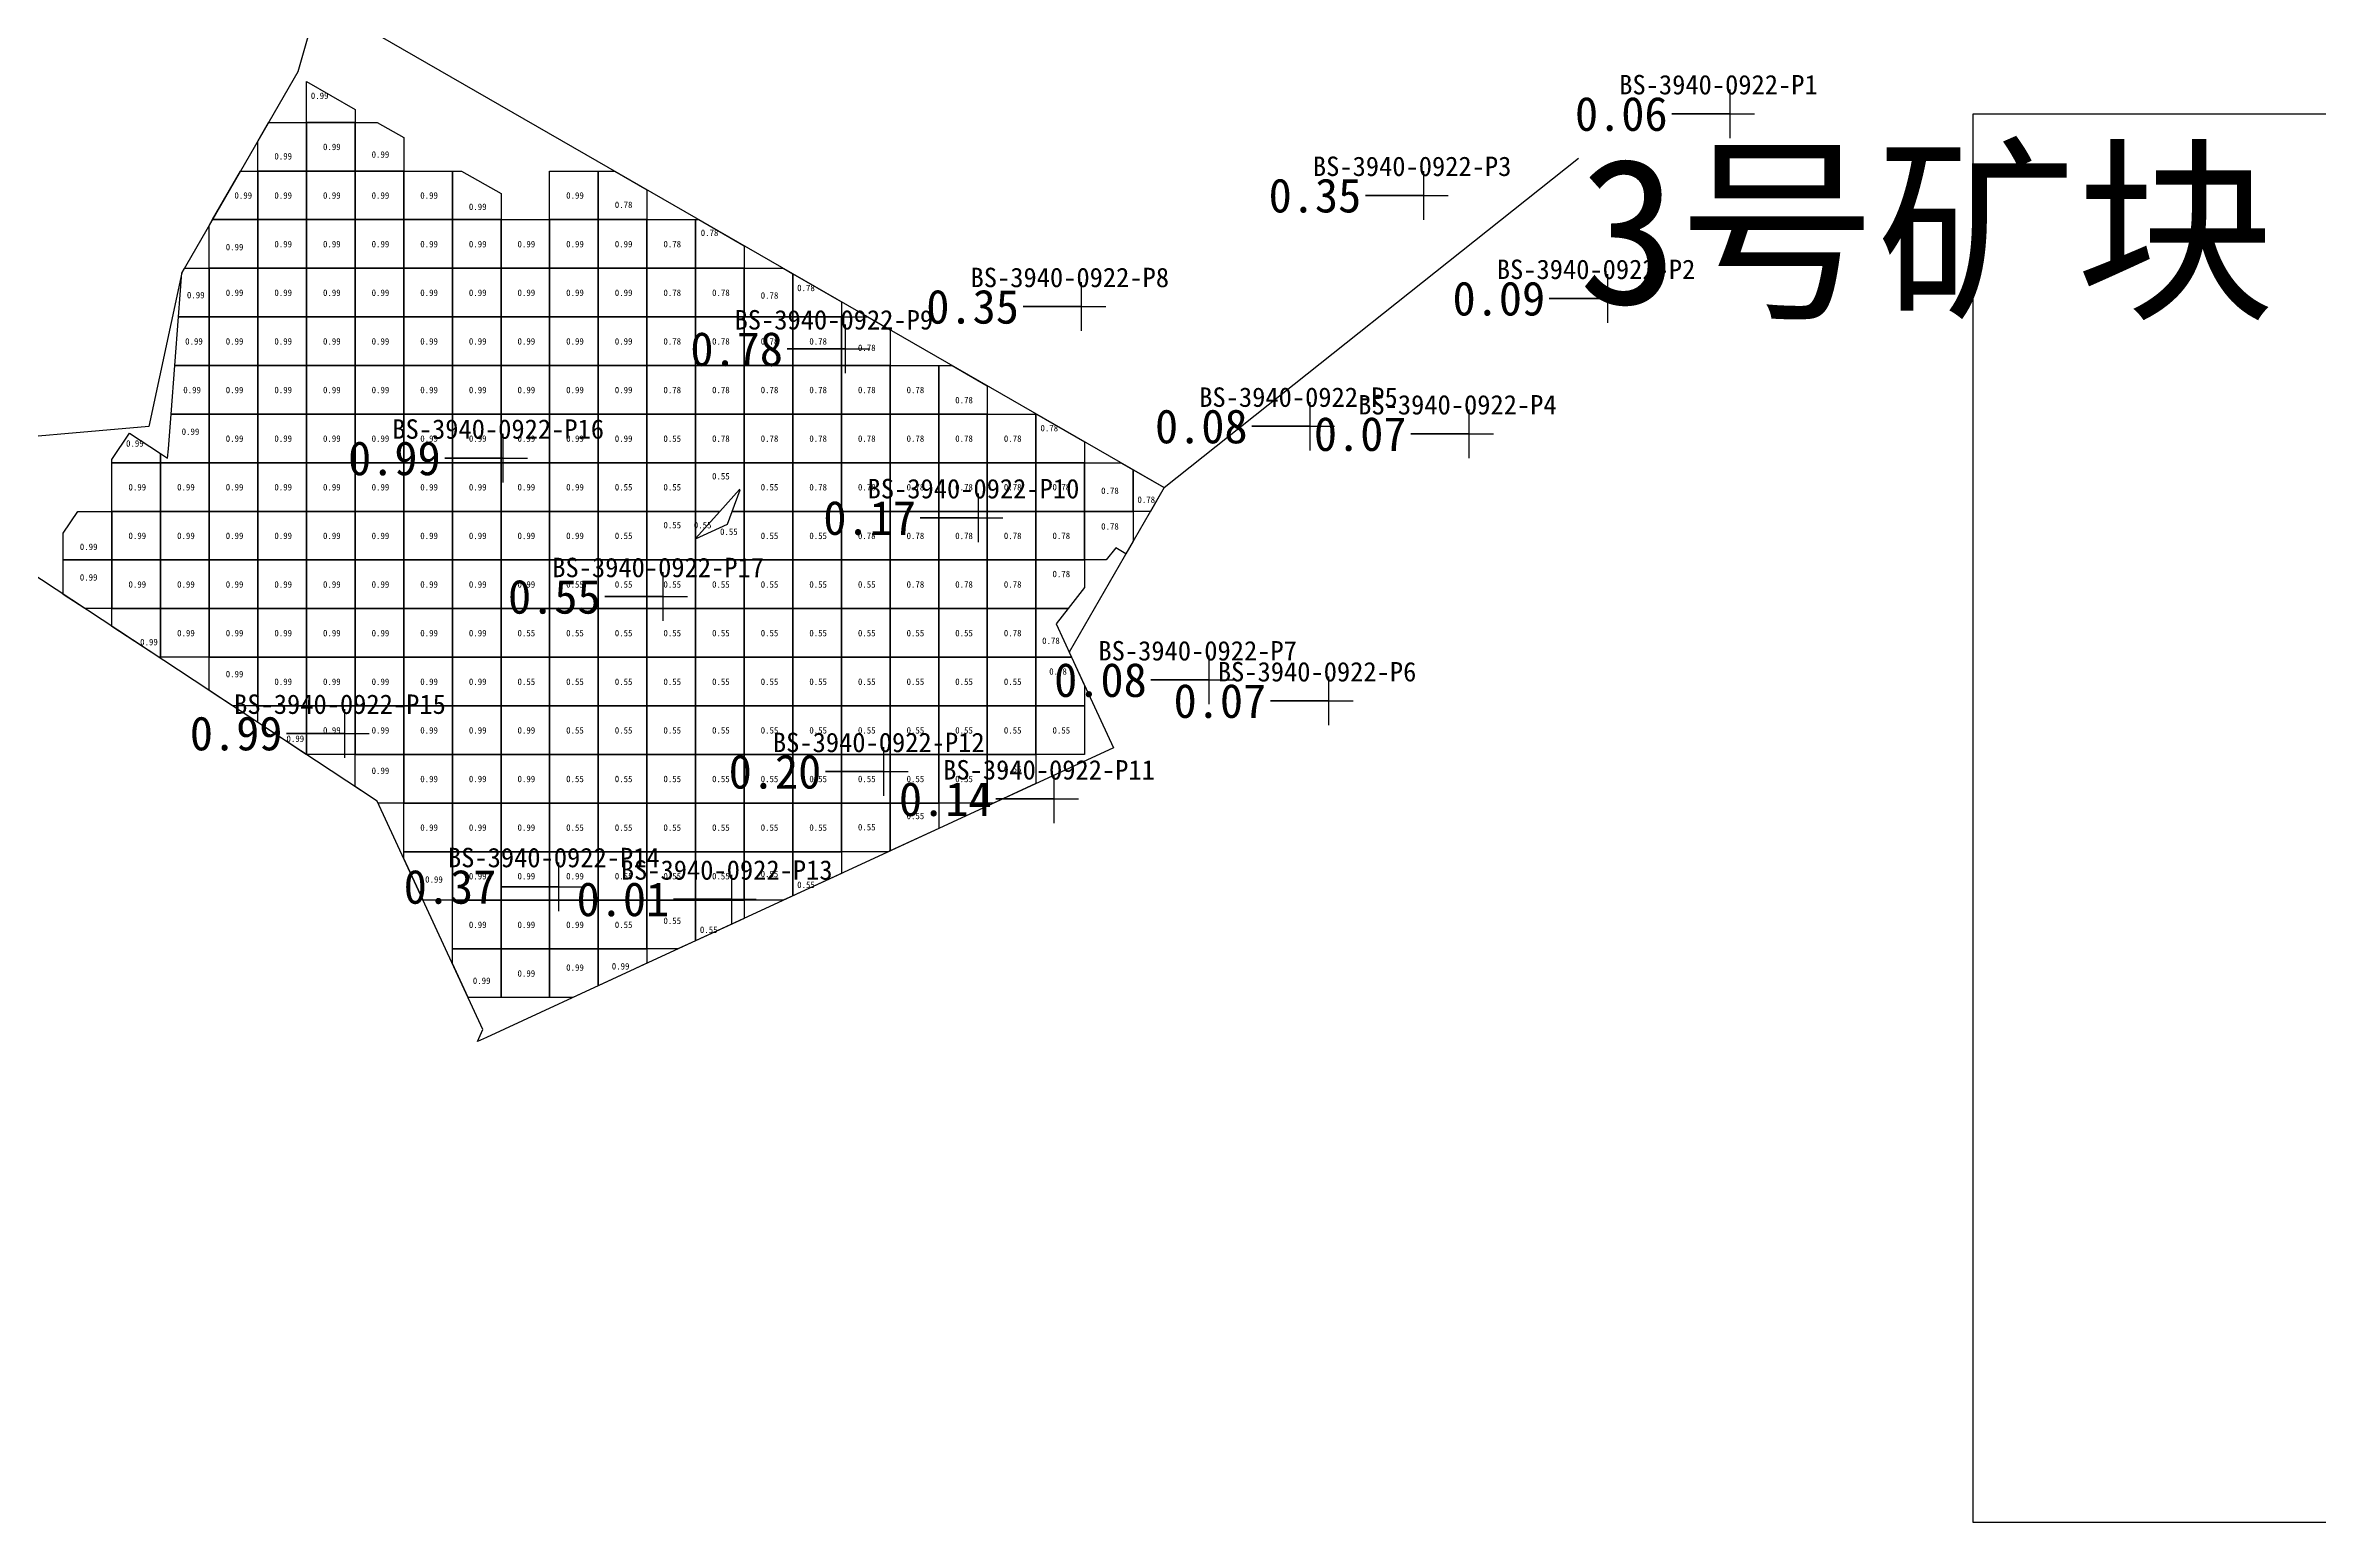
# Model space of a CAD drawing. Header units: metres. Extents: x 470001 to 470150, y 4349600 to 4349734.
# Drawn here: x 470070.74 to 470117.48, y 4349617.79 to 4349648.17 of the extents above; entities that cross this region are included whole.
import ezdxf

# ---------------------------------------------------------------- set-up
doc = ezdxf.new("R2010")
doc.units = ezdxf.units.M
for name, color, linetype in [('0.500-1.000', 4, 'Continuous'), ('1.000-1.500', 5, 'Continuous'), ('1.500-3.000', 1, 'Continuous'), ('点', 7, 'Continuous'), ('爆区方格网', 7, 'Continuous'), ('综合图_历史矿块', 7, 'Continuous'), ('钻孔', 7, 'Continuous')]:
    doc.layers.add(name, color=color, linetype=linetype)
doc.styles.add('CN_TTF', font='simsunb.ttf')
picture_1 = doc.add_image_def('image1.png', size_in_pixel=(1052, 762))

msp = doc.modelspace()

# ---------------------------------------------------------------- linework, layer by layer
at = {"color": 7}
msp.add_line((470093.742, 4349639.073), (470102.266, 4349645.852), dxfattribs=at)
at = {"layer": '0.500-1.000', "color": 4, "lineweight": 30}
msp.add_lwpolyline([(470066.788, 4349662.272), (470072.137, 4349662.937), (470076.183, 4349663.27), (470076.521, 4349660.129), (470077.249, 4349652.237), (470076.35, 4349649.095), (470082.078, 4349645.795), (470093.742, 4349639.073), (470091.792, 4349635.689), (470092.7, 4349633.723), (470082.858, 4349629.174), (470079.81, 4349627.766), (470079.625, 4349627.68), (470079.735, 4349627.928), (470077.565, 4349632.623), (470066.565, 4349639.87)], dxfattribs=at)
at = {"layer": '1.000-1.500', "color": 5, "lineweight": 30}
msp.add_lwpolyline([(470066.788, 4349662.272), (470072.137, 4349662.937), (470076.183, 4349663.27), (470076.521, 4349660.129), (470077.249, 4349652.237), (470075.928, 4349647.622), (470073.547, 4349643.49), (470072.867, 4349640.331), (470068.933, 4349639.99)], dxfattribs=at)
at = {"layer": '1.500-3.000', "color": 1, "lineweight": 30}
msp.add_lwpolyline([(470066.788, 4349662.272), (470072.137, 4349662.937), (470076.183, 4349663.27), (470076.521, 4349660.129), (470077.249, 4349652.237), (470075.928, 4349647.622), (470073.547, 4349643.49), (470072.867, 4349640.331), (470068.933, 4349639.99)], dxfattribs=at)
at = {"layer": '点', "color": 138, "true_color": 0x004c4c}
for p, q in [((470105.381, 4349646.261), (470105.381, 4349647.261)), ((470104.881, 4349646.761), (470105.881, 4349646.761)), ((470099.082, 4349644.582), (470099.082, 4349645.582)), ((470098.582, 4349645.082), (470099.582, 4349645.082)), ((470102.864, 4349642.463), (470102.864, 4349643.463)), ((470092.043, 4349642.296), (470092.043, 4349643.296)), ((470102.364, 4349642.963), (470103.364, 4349642.963)), ((470087.191, 4349641.425), (470087.191, 4349642.425)), ((470091.543, 4349642.796), (470092.543, 4349642.796)), ((470086.691, 4349641.925), (470087.691, 4349641.925)), ((470096.745, 4349639.834), (470096.745, 4349640.834)), ((470100.013, 4349639.678), (470100.013, 4349640.678)), ((470080.153, 4349639.178), (470080.153, 4349640.178)), ((470096.245, 4349640.334), (470097.245, 4349640.334)), ((470099.513, 4349640.178), (470100.513, 4349640.178)), ((470079.653, 4349639.678), (470080.653, 4349639.678)), ((470089.926, 4349637.952), (470089.926, 4349638.952)), ((470089.426, 4349638.452), (470090.426, 4349638.452)), ((470083.442, 4349636.331), (470083.442, 4349637.331)), ((470082.942, 4349636.831), (470083.942, 4349636.831)), ((470094.672, 4349634.618), (470094.672, 4349635.618)), ((470094.172, 4349635.118), (470095.172, 4349635.118)), ((470097.128, 4349634.187), (470097.128, 4349635.187)), ((470076.9, 4349633.519), (470076.9, 4349634.519)), ((470096.628, 4349634.687), (470097.628, 4349634.687)), ((470076.4, 4349634.019), (470077.4, 4349634.019)), ((470087.979, 4349632.733), (470087.979, 4349633.733)), ((470087.479, 4349633.233), (470088.479, 4349633.233)), ((470091.48, 4349632.169), (470091.48, 4349633.169)), ((470090.98, 4349632.669), (470091.98, 4349632.669)), ((470081.297, 4349630.365), (470081.297, 4349631.365)), ((470080.797, 4349630.865), (470081.797, 4349630.865)), ((470084.852, 4349630.109), (470084.852, 4349631.109)), ((470084.352, 4349630.609), (470085.352, 4349630.609))]:
    msp.add_line(p, q, dxfattribs=at)
at = {"layer": '爆区方格网', "color": 4}
for points in [[(470077.108, 4349646.585), (470076.108, 4349646.585), (470076.108, 4349647.424), (470077.108, 4349646.847), (470077.108, 4349646.585)], [(470076.108, 4349646.585), (470076.108, 4349645.585), (470075.108, 4349645.585), (470075.108, 4349646.199), (470075.33, 4349646.585), (470076.108, 4349646.585)], [(470076.108, 4349645.585), (470076.108, 4349646.585), (470077.108, 4349646.585), (470077.108, 4349645.585), (470076.108, 4349645.585)], [(470078.108, 4349645.585), (470077.108, 4349645.585), (470077.108, 4349646.585), (470077.564, 4349646.585), (470078.108, 4349646.271), (470078.108, 4349645.585)], [(470075.108, 4349645.585), (470075.108, 4349644.585), (470074.178, 4349644.585), (470074.754, 4349645.585), (470075.108, 4349645.585)], [(470075.108, 4349644.585), (470075.108, 4349645.585), (470076.108, 4349645.585), (470076.108, 4349644.585), (470075.108, 4349644.585)], [(470076.108, 4349644.585), (470076.108, 4349645.585), (470077.108, 4349645.585), (470077.108, 4349644.585), (470076.108, 4349644.585)], [(470077.108, 4349644.585), (470077.108, 4349645.585), (470078.108, 4349645.585), (470078.108, 4349644.585), (470077.108, 4349644.585)], [(470078.108, 4349644.585), (470078.108, 4349645.585), (470079.108, 4349645.585), (470079.108, 4349644.585), (470078.108, 4349644.585)], [(470080.108, 4349644.585), (470079.108, 4349644.585), (470079.108, 4349645.585), (470079.299, 4349645.585), (470080.108, 4349645.119), (470080.108, 4349644.585)], [(470081.108, 4349644.585), (470081.108, 4349645.585), (470082.108, 4349645.585), (470082.108, 4349644.585), (470081.108, 4349644.585)], [(470083.108, 4349644.585), (470082.108, 4349644.585), (470082.108, 4349645.585), (470082.442, 4349645.585), (470083.108, 4349645.201), (470083.108, 4349644.585)], [(470075.108, 4349644.585), (470075.108, 4349643.585), (470074.108, 4349643.585), (470074.108, 4349644.464), (470074.178, 4349644.585), (470075.108, 4349644.585)], [(470075.108, 4349643.585), (470075.108, 4349644.585), (470076.108, 4349644.585), (470076.108, 4349643.585), (470075.108, 4349643.585)], [(470076.108, 4349643.585), (470076.108, 4349644.585), (470077.108, 4349644.585), (470077.108, 4349643.585), (470076.108, 4349643.585)], [(470077.108, 4349643.585), (470077.108, 4349644.585), (470078.108, 4349644.585), (470078.108, 4349643.585), (470077.108, 4349643.585)], [(470078.108, 4349643.585), (470078.108, 4349644.585), (470079.108, 4349644.585), (470079.108, 4349643.585), (470078.108, 4349643.585)], [(470079.108, 4349643.585), (470079.108, 4349644.585), (470080.108, 4349644.585), (470080.108, 4349643.585), (470079.108, 4349643.585)], [(470080.108, 4349643.585), (470080.108, 4349644.585), (470081.108, 4349644.585), (470081.108, 4349643.585), (470080.108, 4349643.585)], [(470081.108, 4349643.585), (470081.108, 4349644.585), (470082.108, 4349644.585), (470082.108, 4349643.585), (470081.108, 4349643.585)], [(470082.108, 4349643.585), (470082.108, 4349644.585), (470083.108, 4349644.585), (470083.108, 4349643.585), (470082.108, 4349643.585)], [(470083.108, 4349643.585), (470083.108, 4349644.585), (470084.108, 4349644.585), (470084.108, 4349643.585), (470083.108, 4349643.585)], [(470085.108, 4349643.585), (470084.108, 4349643.585), (470084.108, 4349644.585), (470084.177, 4349644.585), (470085.108, 4349644.049), (470085.108, 4349643.585)], [(470074.108, 4349643.585), (470074.108, 4349642.585), (470073.477, 4349642.585), (470073.547, 4349643.49), (470073.602, 4349643.585), (470074.108, 4349643.585)], [(470074.108, 4349642.585), (470074.108, 4349643.585), (470075.108, 4349643.585), (470075.108, 4349642.585), (470074.108, 4349642.585)], [(470075.108, 4349642.585), (470075.108, 4349643.585), (470076.108, 4349643.585), (470076.108, 4349642.585), (470075.108, 4349642.585)], [(470076.108, 4349642.585), (470076.108, 4349643.585), (470077.108, 4349643.585), (470077.108, 4349642.585), (470076.108, 4349642.585)], [(470077.108, 4349642.585), (470077.108, 4349643.585), (470078.108, 4349643.585), (470078.108, 4349642.585), (470077.108, 4349642.585)], [(470078.108, 4349642.585), (470078.108, 4349643.585), (470079.108, 4349643.585), (470079.108, 4349642.585), (470078.108, 4349642.585)], [(470079.108, 4349642.585), (470079.108, 4349643.585), (470080.108, 4349643.585), (470080.108, 4349642.585), (470079.108, 4349642.585)], [(470080.108, 4349642.585), (470080.108, 4349643.585), (470081.108, 4349643.585), (470081.108, 4349642.585), (470080.108, 4349642.585)], [(470081.108, 4349642.585), (470081.108, 4349643.585), (470082.108, 4349643.585), (470082.108, 4349642.585), (470081.108, 4349642.585)], [(470082.108, 4349642.585), (470082.108, 4349643.585), (470083.108, 4349643.585), (470083.108, 4349642.585), (470082.108, 4349642.585)], [(470083.108, 4349642.585), (470083.108, 4349643.585), (470084.108, 4349643.585), (470084.108, 4349642.585), (470083.108, 4349642.585)], [(470084.108, 4349642.585), (470084.108, 4349643.585), (470085.108, 4349643.585), (470085.108, 4349642.585), (470084.108, 4349642.585)], [(470086.108, 4349642.585), (470085.108, 4349642.585), (470085.108, 4349643.585), (470085.913, 4349643.585), (470086.108, 4349643.472), (470086.108, 4349642.585)], [(470087.108, 4349642.585), (470086.108, 4349642.585), (470086.108, 4349643.472), (470087.108, 4349642.896), (470087.108, 4349642.585)], [(470074.108, 4349642.585), (470074.108, 4349641.585), (470073.4, 4349641.585), (470073.477, 4349642.585), (470074.108, 4349642.585)], [(470074.108, 4349641.585), (470074.108, 4349642.585), (470075.108, 4349642.585), (470075.108, 4349641.585), (470074.108, 4349641.585)], [(470075.108, 4349641.585), (470075.108, 4349642.585), (470076.108, 4349642.585), (470076.108, 4349641.585), (470075.108, 4349641.585)], [(470076.108, 4349641.585), (470076.108, 4349642.585), (470077.108, 4349642.585), (470077.108, 4349641.585), (470076.108, 4349641.585)], [(470077.108, 4349641.585), (470077.108, 4349642.585), (470078.108, 4349642.585), (470078.108, 4349641.585), (470077.108, 4349641.585)], [(470078.108, 4349641.585), (470078.108, 4349642.585), (470079.108, 4349642.585), (470079.108, 4349641.585), (470078.108, 4349641.585)], [(470079.108, 4349641.585), (470079.108, 4349642.585), (470080.108, 4349642.585), (470080.108, 4349641.585), (470079.108, 4349641.585)], [(470080.108, 4349641.585), (470080.108, 4349642.585), (470081.108, 4349642.585), (470081.108, 4349641.585), (470080.108, 4349641.585)], [(470081.108, 4349641.585), (470081.108, 4349642.585), (470082.108, 4349642.585), (470082.108, 4349641.585), (470081.108, 4349641.585)], [(470082.108, 4349641.585), (470082.108, 4349642.585), (470083.108, 4349642.585), (470083.108, 4349641.585), (470082.108, 4349641.585)], [(470083.108, 4349641.585), (470083.108, 4349642.585), (470084.108, 4349642.585), (470084.108, 4349641.585), (470083.108, 4349641.585)], [(470084.108, 4349641.585), (470084.108, 4349642.585), (470085.108, 4349642.585), (470085.108, 4349641.585), (470084.108, 4349641.585)], [(470085.108, 4349641.585), (470085.108, 4349642.585), (470086.108, 4349642.585), (470086.108, 4349641.585), (470085.108, 4349641.585)], [(470086.108, 4349641.585), (470086.108, 4349642.585), (470087.108, 4349642.585), (470087.108, 4349641.585), (470086.108, 4349641.585)], [(470088.108, 4349641.585), (470087.108, 4349641.585), (470087.108, 4349642.585), (470087.648, 4349642.585), (470088.108, 4349642.32), (470088.108, 4349641.585)], [(470074.108, 4349641.585), (470074.108, 4349640.585), (470073.323, 4349640.585), (470073.4, 4349641.585), (470074.108, 4349641.585)], [(470074.108, 4349640.585), (470074.108, 4349641.585), (470075.108, 4349641.585), (470075.108, 4349640.585), (470074.108, 4349640.585)], [(470075.108, 4349640.585), (470075.108, 4349641.585), (470076.108, 4349641.585), (470076.108, 4349640.585), (470075.108, 4349640.585)], [(470076.108, 4349640.585), (470076.108, 4349641.585), (470077.108, 4349641.585), (470077.108, 4349640.585), (470076.108, 4349640.585)], [(470077.108, 4349640.585), (470077.108, 4349641.585), (470078.108, 4349641.585), (470078.108, 4349640.585), (470077.108, 4349640.585)], [(470078.108, 4349640.585), (470078.108, 4349641.585), (470079.108, 4349641.585), (470079.108, 4349640.585), (470078.108, 4349640.585)], [(470079.108, 4349640.585), (470079.108, 4349641.585), (470080.108, 4349641.585), (470080.108, 4349640.585), (470079.108, 4349640.585)], [(470080.108, 4349640.585), (470080.108, 4349641.585), (470081.108, 4349641.585), (470081.108, 4349640.585), (470080.108, 4349640.585)], [(470081.108, 4349640.585), (470081.108, 4349641.585), (470082.108, 4349641.585), (470082.108, 4349640.585), (470081.108, 4349640.585)], [(470082.108, 4349640.585), (470082.108, 4349641.585), (470083.108, 4349641.585), (470083.108, 4349640.585), (470082.108, 4349640.585)], [(470083.108, 4349640.585), (470083.108, 4349641.585), (470084.108, 4349641.585), (470084.108, 4349640.585), (470083.108, 4349640.585)], [(470084.108, 4349640.585), (470084.108, 4349641.585), (470085.108, 4349641.585), (470085.108, 4349640.585), (470084.108, 4349640.585)], [(470085.108, 4349640.585), (470085.108, 4349641.585), (470086.108, 4349641.585), (470086.108, 4349640.585), (470085.108, 4349640.585)], [(470086.108, 4349640.585), (470086.108, 4349641.585), (470087.108, 4349641.585), (470087.108, 4349640.585), (470086.108, 4349640.585)], [(470087.108, 4349640.585), (470087.108, 4349641.585), (470088.108, 4349641.585), (470088.108, 4349640.585), (470087.108, 4349640.585)], [(470088.108, 4349640.585), (470088.108, 4349641.585), (470089.108, 4349641.585), (470089.108, 4349640.585), (470088.108, 4349640.585)], [(470090.108, 4349640.585), (470089.108, 4349640.585), (470089.108, 4349641.585), (470089.383, 4349641.585), (470090.108, 4349641.167), (470090.108, 4349640.585)], [(470074.108, 4349640.585), (470074.108, 4349639.585), (470073.108, 4349639.585), (470073.108, 4349639.773), (470073.253, 4349639.678), (470073.268, 4349639.871), (470073.323, 4349640.585), (470074.108, 4349640.585)], [(470074.108, 4349639.585), (470074.108, 4349640.585), (470075.108, 4349640.585), (470075.108, 4349639.585), (470074.108, 4349639.585)], [(470075.108, 4349639.585), (470075.108, 4349640.585), (470076.108, 4349640.585), (470076.108, 4349639.585), (470075.108, 4349639.585)], [(470076.108, 4349639.585), (470076.108, 4349640.585), (470077.108, 4349640.585), (470077.108, 4349639.585), (470076.108, 4349639.585)], [(470077.108, 4349639.585), (470077.108, 4349640.585), (470078.108, 4349640.585), (470078.108, 4349639.585), (470077.108, 4349639.585)], [(470078.108, 4349639.585), (470078.108, 4349640.585), (470079.108, 4349640.585), (470079.108, 4349639.585), (470078.108, 4349639.585)], [(470079.108, 4349639.585), (470079.108, 4349640.585), (470080.108, 4349640.585), (470080.108, 4349639.585), (470079.108, 4349639.585)], [(470080.108, 4349639.585), (470080.108, 4349640.585), (470081.108, 4349640.585), (470081.108, 4349639.585), (470080.108, 4349639.585)], [(470081.108, 4349639.585), (470081.108, 4349640.585), (470082.108, 4349640.585), (470082.108, 4349639.585), (470081.108, 4349639.585)], [(470082.108, 4349639.585), (470082.108, 4349640.585), (470083.108, 4349640.585), (470083.108, 4349639.585), (470082.108, 4349639.585)], [(470083.108, 4349639.585), (470083.108, 4349640.585), (470084.108, 4349640.585), (470084.108, 4349639.585), (470083.108, 4349639.585)], [(470084.108, 4349639.585), (470084.108, 4349640.585), (470085.108, 4349640.585), (470085.108, 4349639.585), (470084.108, 4349639.585)], [(470085.108, 4349639.585), (470085.108, 4349640.585), (470086.108, 4349640.585), (470086.108, 4349639.585), (470085.108, 4349639.585)], [(470086.108, 4349639.585), (470086.108, 4349640.585), (470087.108, 4349640.585), (470087.108, 4349639.585), (470086.108, 4349639.585)], [(470087.108, 4349639.585), (470087.108, 4349640.585), (470088.108, 4349640.585), (470088.108, 4349639.585), (470087.108, 4349639.585)], [(470088.108, 4349639.585), (470088.108, 4349640.585), (470089.108, 4349640.585), (470089.108, 4349639.585), (470088.108, 4349639.585)], [(470089.108, 4349639.585), (470089.108, 4349640.585), (470090.108, 4349640.585), (470090.108, 4349639.585), (470089.108, 4349639.585)], [(470090.108, 4349639.585), (470090.108, 4349640.585), (470091.108, 4349640.585), (470091.108, 4349639.585), (470090.108, 4349639.585)], [(470092.108, 4349639.585), (470091.108, 4349639.585), (470091.108, 4349640.585), (470091.119, 4349640.585), (470092.108, 4349640.015), (470092.108, 4349639.585)], [(470073.108, 4349639.585), (470072.108, 4349639.585), (470072.108, 4349639.651), (470072.467, 4349640.196), (470073.108, 4349639.773), (470073.108, 4349639.585)], [(470072.108, 4349638.585), (470072.108, 4349639.585), (470073.108, 4349639.585), (470073.108, 4349638.585), (470072.108, 4349638.585)], [(470073.108, 4349638.585), (470073.108, 4349639.585), (470074.108, 4349639.585), (470074.108, 4349638.585), (470073.108, 4349638.585)], [(470074.108, 4349638.585), (470074.108, 4349639.585), (470075.108, 4349639.585), (470075.108, 4349638.585), (470074.108, 4349638.585)], [(470075.108, 4349638.585), (470075.108, 4349639.585), (470076.108, 4349639.585), (470076.108, 4349638.585), (470075.108, 4349638.585)], [(470076.108, 4349638.585), (470076.108, 4349639.585), (470077.108, 4349639.585), (470077.108, 4349638.585), (470076.108, 4349638.585)], [(470077.108, 4349638.585), (470077.108, 4349639.585), (470078.108, 4349639.585), (470078.108, 4349638.585), (470077.108, 4349638.585)], [(470078.108, 4349638.585), (470078.108, 4349639.585), (470079.108, 4349639.585), (470079.108, 4349638.585), (470078.108, 4349638.585)], [(470079.108, 4349638.585), (470079.108, 4349639.585), (470080.108, 4349639.585), (470080.108, 4349638.585), (470079.108, 4349638.585)], [(470080.108, 4349638.585), (470080.108, 4349639.585), (470081.108, 4349639.585), (470081.108, 4349638.585), (470080.108, 4349638.585)], [(470081.108, 4349638.585), (470081.108, 4349639.585), (470082.108, 4349639.585), (470082.108, 4349638.585), (470081.108, 4349638.585)], [(470082.108, 4349638.585), (470082.108, 4349639.585), (470083.108, 4349639.585), (470083.108, 4349638.585), (470082.108, 4349638.585)], [(470083.108, 4349638.585), (470083.108, 4349639.585), (470084.108, 4349639.585), (470084.108, 4349638.585), (470083.108, 4349638.585)], [(470084.108, 4349638.585), (470084.108, 4349639.585), (470085.108, 4349639.585), (470085.108, 4349638.585), (470084.86, 4349638.585), (470085.026, 4349639.029), (470085.014, 4349639.036), (470084.609, 4349638.585), (470084.108, 4349638.585)], [(470085.108, 4349638.585), (470085.108, 4349639.585), (470086.108, 4349639.585), (470086.108, 4349638.585), (470085.108, 4349638.585)], [(470086.108, 4349638.585), (470086.108, 4349639.585), (470087.108, 4349639.585), (470087.108, 4349638.585), (470086.108, 4349638.585)], [(470087.108, 4349638.585), (470087.108, 4349639.585), (470088.108, 4349639.585), (470088.108, 4349638.585), (470087.108, 4349638.585)], [(470088.108, 4349638.585), (470088.108, 4349639.585), (470089.108, 4349639.585), (470089.108, 4349638.585), (470088.108, 4349638.585)], [(470089.108, 4349638.585), (470089.108, 4349639.585), (470090.108, 4349639.585), (470090.108, 4349638.585), (470089.108, 4349638.585)], [(470090.108, 4349638.585), (470090.108, 4349639.585), (470091.108, 4349639.585), (470091.108, 4349638.585), (470090.108, 4349638.585)], [(470091.108, 4349638.585), (470091.108, 4349639.585), (470092.108, 4349639.585), (470092.108, 4349638.585), (470091.108, 4349638.585)], [(470093.108, 4349638.585), (470092.108, 4349638.585), (470092.108, 4349639.585), (470092.854, 4349639.585), (470093.108, 4349639.439), (470093.108, 4349638.585)], [(470093.108, 4349638.585), (470093.108, 4349639.439), (470093.742, 4349639.073), (470093.461, 4349638.585), (470093.108, 4349638.585)], [(470072.108, 4349638.585), (470072.108, 4349637.585), (470071.108, 4349637.585), (470071.108, 4349638.133), (470071.406, 4349638.585), (470072.108, 4349638.585)], [(470072.108, 4349637.585), (470072.108, 4349638.585), (470073.108, 4349638.585), (470073.108, 4349637.585), (470072.108, 4349637.585)], [(470073.108, 4349637.585), (470073.108, 4349638.585), (470074.108, 4349638.585), (470074.108, 4349637.585), (470073.108, 4349637.585)], [(470074.108, 4349637.585), (470074.108, 4349638.585), (470075.108, 4349638.585), (470075.108, 4349637.585), (470074.108, 4349637.585)], [(470075.108, 4349637.585), (470075.108, 4349638.585), (470076.108, 4349638.585), (470076.108, 4349637.585), (470075.108, 4349637.585)], [(470076.108, 4349637.585), (470076.108, 4349638.585), (470077.108, 4349638.585), (470077.108, 4349637.585), (470076.108, 4349637.585)], [(470077.108, 4349637.585), (470077.108, 4349638.585), (470078.108, 4349638.585), (470078.108, 4349637.585), (470077.108, 4349637.585)], [(470078.108, 4349637.585), (470078.108, 4349638.585), (470079.108, 4349638.585), (470079.108, 4349637.585), (470078.108, 4349637.585)], [(470079.108, 4349637.585), (470079.108, 4349638.585), (470080.108, 4349638.585), (470080.108, 4349637.585), (470079.108, 4349637.585)], [(470080.108, 4349637.585), (470080.108, 4349638.585), (470081.108, 4349638.585), (470081.108, 4349637.585), (470080.108, 4349637.585)], [(470081.108, 4349637.585), (470081.108, 4349638.585), (470082.108, 4349638.585), (470082.108, 4349637.585), (470081.108, 4349637.585)], [(470082.108, 4349637.585), (470082.108, 4349638.585), (470083.108, 4349638.585), (470083.108, 4349637.585), (470082.108, 4349637.585)], [(470084.108, 4349637.585), (470083.108, 4349637.585), (470083.108, 4349638.585), (470084.108, 4349638.585), (470084.108, 4349638.027), (470084.098, 4349638.016), (470084.108, 4349638.02), (470084.108, 4349637.585)], [(470085.108, 4349638.585), (470085.108, 4349637.585), (470084.108, 4349637.585), (470084.108, 4349638.02), (470084.763, 4349638.323), (470084.86, 4349638.585), (470085.108, 4349638.585)], [(470084.108, 4349638.585), (470084.609, 4349638.585), (470084.108, 4349638.027), (470084.108, 4349638.585)], [(470085.108, 4349637.585), (470085.108, 4349638.585), (470086.108, 4349638.585), (470086.108, 4349637.585), (470085.108, 4349637.585)], [(470086.108, 4349637.585), (470086.108, 4349638.585), (470087.108, 4349638.585), (470087.108, 4349637.585), (470086.108, 4349637.585)], [(470087.108, 4349637.585), (470087.108, 4349638.585), (470088.108, 4349638.585), (470088.108, 4349637.585), (470087.108, 4349637.585)], [(470088.108, 4349637.585), (470088.108, 4349638.585), (470089.108, 4349638.585), (470089.108, 4349637.585), (470088.108, 4349637.585)], [(470089.108, 4349637.585), (470089.108, 4349638.585), (470090.108, 4349638.585), (470090.108, 4349637.585), (470089.108, 4349637.585)], [(470090.108, 4349637.585), (470090.108, 4349638.585), (470091.108, 4349638.585), (470091.108, 4349637.585), (470090.108, 4349637.585)], [(470091.108, 4349637.585), (470091.108, 4349638.585), (470092.108, 4349638.585), (470092.108, 4349637.585), (470091.108, 4349637.585)], [(470092.108, 4349637.585), (470092.108, 4349638.585), (470093.108, 4349638.585), (470093.108, 4349637.973), (470092.959, 4349637.714), (470092.748, 4349637.835), (470092.552, 4349637.585), (470092.108, 4349637.585)], [(470071.108, 4349637.585), (470072.108, 4349637.585), (470072.108, 4349636.585), (470071.551, 4349636.585), (470071.108, 4349636.877), (470071.108, 4349637.585)], [(470072.108, 4349636.585), (470072.108, 4349637.585), (470073.108, 4349637.585), (470073.108, 4349636.585), (470072.108, 4349636.585)], [(470073.108, 4349636.585), (470073.108, 4349637.585), (470074.108, 4349637.585), (470074.108, 4349636.585), (470073.108, 4349636.585)], [(470074.108, 4349636.585), (470074.108, 4349637.585), (470075.108, 4349637.585), (470075.108, 4349636.585), (470074.108, 4349636.585)], [(470075.108, 4349636.585), (470075.108, 4349637.585), (470076.108, 4349637.585), (470076.108, 4349636.585), (470075.108, 4349636.585)], [(470076.108, 4349636.585), (470076.108, 4349637.585), (470077.108, 4349637.585), (470077.108, 4349636.585), (470076.108, 4349636.585)], [(470077.108, 4349636.585), (470077.108, 4349637.585), (470078.108, 4349637.585), (470078.108, 4349636.585), (470077.108, 4349636.585)], [(470078.108, 4349636.585), (470078.108, 4349637.585), (470079.108, 4349637.585), (470079.108, 4349636.585), (470078.108, 4349636.585)], [(470079.108, 4349636.585), (470079.108, 4349637.585), (470080.108, 4349637.585), (470080.108, 4349636.585), (470079.108, 4349636.585)], [(470080.108, 4349636.585), (470080.108, 4349637.585), (470081.108, 4349637.585), (470081.108, 4349636.585), (470080.108, 4349636.585)], [(470081.108, 4349636.585), (470081.108, 4349637.585), (470082.108, 4349637.585), (470082.108, 4349636.585), (470081.108, 4349636.585)], [(470082.108, 4349636.585), (470082.108, 4349637.585), (470083.108, 4349637.585), (470083.108, 4349636.585), (470082.108, 4349636.585)], [(470083.108, 4349636.585), (470083.108, 4349637.585), (470084.108, 4349637.585), (470084.108, 4349636.585), (470083.108, 4349636.585)], [(470084.108, 4349636.585), (470084.108, 4349637.585), (470085.108, 4349637.585), (470085.108, 4349636.585), (470084.108, 4349636.585)], [(470085.108, 4349636.585), (470085.108, 4349637.585), (470086.108, 4349637.585), (470086.108, 4349636.585), (470085.108, 4349636.585)], [(470086.108, 4349636.585), (470086.108, 4349637.585), (470087.108, 4349637.585), (470087.108, 4349636.585), (470086.108, 4349636.585)], [(470087.108, 4349636.585), (470087.108, 4349637.585), (470088.108, 4349637.585), (470088.108, 4349636.585), (470087.108, 4349636.585)], [(470088.108, 4349636.585), (470088.108, 4349637.585), (470089.108, 4349637.585), (470089.108, 4349636.585), (470088.108, 4349636.585)], [(470089.108, 4349636.585), (470089.108, 4349637.585), (470090.108, 4349637.585), (470090.108, 4349636.585), (470089.108, 4349636.585)], [(470090.108, 4349636.585), (470090.108, 4349637.585), (470091.108, 4349637.585), (470091.108, 4349636.585), (470090.108, 4349636.585)], [(470091.108, 4349636.585), (470091.108, 4349637.585), (470092.108, 4349637.585), (470092.108, 4349637.017), (470091.77, 4349636.585), (470091.108, 4349636.585)], [(470072.108, 4349636.585), (470073.108, 4349636.585), (470073.108, 4349635.585), (470073.069, 4349635.585), (470072.108, 4349636.218), (470072.108, 4349636.585)], [(470073.108, 4349635.585), (470073.108, 4349636.585), (470074.108, 4349636.585), (470074.108, 4349635.585), (470073.108, 4349635.585)], [(470074.108, 4349635.585), (470074.108, 4349636.585), (470075.108, 4349636.585), (470075.108, 4349635.585), (470074.108, 4349635.585)], [(470075.108, 4349635.585), (470075.108, 4349636.585), (470076.108, 4349636.585), (470076.108, 4349635.585), (470075.108, 4349635.585)], [(470076.108, 4349635.585), (470076.108, 4349636.585), (470077.108, 4349636.585), (470077.108, 4349635.585), (470076.108, 4349635.585)], [(470077.108, 4349635.585), (470077.108, 4349636.585), (470078.108, 4349636.585), (470078.108, 4349635.585), (470077.108, 4349635.585)], [(470078.108, 4349635.585), (470078.108, 4349636.585), (470079.108, 4349636.585), (470079.108, 4349635.585), (470078.108, 4349635.585)], [(470079.108, 4349635.585), (470079.108, 4349636.585), (470080.108, 4349636.585), (470080.108, 4349635.585), (470079.108, 4349635.585)], [(470080.108, 4349635.585), (470080.108, 4349636.585), (470081.108, 4349636.585), (470081.108, 4349635.585), (470080.108, 4349635.585)], [(470081.108, 4349635.585), (470081.108, 4349636.585), (470082.108, 4349636.585), (470082.108, 4349635.585), (470081.108, 4349635.585)], [(470082.108, 4349635.585), (470082.108, 4349636.585), (470083.108, 4349636.585), (470083.108, 4349635.585), (470082.108, 4349635.585)], [(470083.108, 4349635.585), (470083.108, 4349636.585), (470084.108, 4349636.585), (470084.108, 4349635.585), (470083.108, 4349635.585)], [(470084.108, 4349635.585), (470084.108, 4349636.585), (470085.108, 4349636.585), (470085.108, 4349635.585), (470084.108, 4349635.585)], [(470085.108, 4349635.585), (470085.108, 4349636.585), (470086.108, 4349636.585), (470086.108, 4349635.585), (470085.108, 4349635.585)], [(470086.108, 4349635.585), (470086.108, 4349636.585), (470087.108, 4349636.585), (470087.108, 4349635.585), (470086.108, 4349635.585)], [(470087.108, 4349635.585), (470087.108, 4349636.585), (470088.108, 4349636.585), (470088.108, 4349635.585), (470087.108, 4349635.585)], [(470088.108, 4349635.585), (470088.108, 4349636.585), (470089.108, 4349636.585), (470089.108, 4349635.585), (470088.108, 4349635.585)], [(470089.108, 4349635.585), (470089.108, 4349636.585), (470090.108, 4349636.585), (470090.108, 4349635.585), (470089.108, 4349635.585)], [(470090.108, 4349635.585), (470090.108, 4349636.585), (470091.108, 4349636.585), (470091.108, 4349635.585), (470090.108, 4349635.585)], [(470091.108, 4349635.585), (470091.108, 4349636.585), (470091.77, 4349636.585), (470091.523, 4349636.27), (470091.84, 4349635.585), (470091.108, 4349635.585)], [(470074.108, 4349635.585), (470075.108, 4349635.585), (470075.108, 4349634.585), (470074.587, 4349634.585), (470074.108, 4349634.9), (470074.108, 4349635.585)], [(470075.108, 4349634.585), (470075.108, 4349635.585), (470076.108, 4349635.585), (470076.108, 4349634.585), (470075.108, 4349634.585)], [(470076.108, 4349634.585), (470076.108, 4349635.585), (470077.108, 4349635.585), (470077.108, 4349634.585), (470076.108, 4349634.585)], [(470077.108, 4349634.585), (470077.108, 4349635.585), (470078.108, 4349635.585), (470078.108, 4349634.585), (470077.108, 4349634.585)], [(470078.108, 4349634.585), (470078.108, 4349635.585), (470079.108, 4349635.585), (470079.108, 4349634.585), (470078.108, 4349634.585)], [(470079.108, 4349634.585), (470079.108, 4349635.585), (470080.108, 4349635.585), (470080.108, 4349634.585), (470079.108, 4349634.585)], [(470080.108, 4349634.585), (470080.108, 4349635.585), (470081.108, 4349635.585), (470081.108, 4349634.585), (470080.108, 4349634.585)], [(470081.108, 4349634.585), (470081.108, 4349635.585), (470082.108, 4349635.585), (470082.108, 4349634.585), (470081.108, 4349634.585)], [(470082.108, 4349634.585), (470082.108, 4349635.585), (470083.108, 4349635.585), (470083.108, 4349634.585), (470082.108, 4349634.585)], [(470083.108, 4349634.585), (470083.108, 4349635.585), (470084.108, 4349635.585), (470084.108, 4349634.585), (470083.108, 4349634.585)], [(470084.108, 4349634.585), (470084.108, 4349635.585), (470085.108, 4349635.585), (470085.108, 4349634.585), (470084.108, 4349634.585)], [(470085.108, 4349634.585), (470085.108, 4349635.585), (470086.108, 4349635.585), (470086.108, 4349634.585), (470085.108, 4349634.585)], [(470086.108, 4349634.585), (470086.108, 4349635.585), (470087.108, 4349635.585), (470087.108, 4349634.585), (470086.108, 4349634.585)], [(470087.108, 4349634.585), (470087.108, 4349635.585), (470088.108, 4349635.585), (470088.108, 4349634.585), (470087.108, 4349634.585)], [(470088.108, 4349634.585), (470088.108, 4349635.585), (470089.108, 4349635.585), (470089.108, 4349634.585), (470088.108, 4349634.585)], [(470089.108, 4349634.585), (470089.108, 4349635.585), (470090.108, 4349635.585), (470090.108, 4349634.585), (470089.108, 4349634.585)], [(470090.108, 4349634.585), (470090.108, 4349635.585), (470091.108, 4349635.585), (470091.108, 4349634.585), (470090.108, 4349634.585)], [(470092.108, 4349634.585), (470091.108, 4349634.585), (470091.108, 4349635.585), (470091.84, 4349635.585), (470092.108, 4349635.004), (470092.108, 4349634.585)], [(470075.108, 4349634.585), (470076.108, 4349634.585), (470076.108, 4349633.585), (470076.105, 4349633.585), (470075.108, 4349634.241), (470075.108, 4349634.585)], [(470076.108, 4349633.585), (470076.108, 4349634.585), (470077.108, 4349634.585), (470077.108, 4349633.585), (470076.108, 4349633.585)], [(470077.108, 4349633.585), (470077.108, 4349634.585), (470078.108, 4349634.585), (470078.108, 4349633.585), (470077.108, 4349633.585)], [(470078.108, 4349633.585), (470078.108, 4349634.585), (470079.108, 4349634.585), (470079.108, 4349633.585), (470078.108, 4349633.585)], [(470079.108, 4349633.585), (470079.108, 4349634.585), (470080.108, 4349634.585), (470080.108, 4349633.585), (470079.108, 4349633.585)], [(470080.108, 4349633.585), (470080.108, 4349634.585), (470081.108, 4349634.585), (470081.108, 4349633.585), (470080.108, 4349633.585)], [(470081.108, 4349633.585), (470081.108, 4349634.585), (470082.108, 4349634.585), (470082.108, 4349633.585), (470081.108, 4349633.585)], [(470082.108, 4349633.585), (470082.108, 4349634.585), (470083.108, 4349634.585), (470083.108, 4349633.585), (470082.108, 4349633.585)], [(470083.108, 4349633.585), (470083.108, 4349634.585), (470084.108, 4349634.585), (470084.108, 4349633.585), (470083.108, 4349633.585)], [(470084.108, 4349633.585), (470084.108, 4349634.585), (470085.108, 4349634.585), (470085.108, 4349633.585), (470084.108, 4349633.585)], [(470085.108, 4349633.585), (470085.108, 4349634.585), (470086.108, 4349634.585), (470086.108, 4349633.585), (470085.108, 4349633.585)], [(470086.108, 4349633.585), (470086.108, 4349634.585), (470087.108, 4349634.585), (470087.108, 4349633.585), (470086.108, 4349633.585)], [(470087.108, 4349633.585), (470087.108, 4349634.585), (470088.108, 4349634.585), (470088.108, 4349633.585), (470087.108, 4349633.585)], [(470088.108, 4349633.585), (470088.108, 4349634.585), (470089.108, 4349634.585), (470089.108, 4349633.585), (470088.108, 4349633.585)], [(470089.108, 4349633.585), (470089.108, 4349634.585), (470090.108, 4349634.585), (470090.108, 4349633.585), (470089.108, 4349633.585)], [(470090.108, 4349633.585), (470090.108, 4349634.585), (470091.108, 4349634.585), (470091.108, 4349633.585), (470090.108, 4349633.585)], [(470091.108, 4349633.585), (470091.108, 4349634.585), (470092.108, 4349634.585), (470092.108, 4349633.585), (470091.108, 4349633.585)], [(470077.108, 4349633.585), (470078.108, 4349633.585), (470078.108, 4349632.585), (470077.583, 4349632.585), (470077.565, 4349632.623), (470077.108, 4349632.924), (470077.108, 4349633.585)], [(470078.108, 4349632.585), (470078.108, 4349633.585), (470079.108, 4349633.585), (470079.108, 4349632.585), (470078.108, 4349632.585)], [(470079.108, 4349632.585), (470079.108, 4349633.585), (470080.108, 4349633.585), (470080.108, 4349632.585), (470079.108, 4349632.585)], [(470080.108, 4349632.585), (470080.108, 4349633.585), (470081.108, 4349633.585), (470081.108, 4349632.585), (470080.108, 4349632.585)], [(470081.108, 4349632.585), (470081.108, 4349633.585), (470082.108, 4349633.585), (470082.108, 4349632.585), (470081.108, 4349632.585)], [(470082.108, 4349632.585), (470082.108, 4349633.585), (470083.108, 4349633.585), (470083.108, 4349632.585), (470082.108, 4349632.585)], [(470083.108, 4349632.585), (470083.108, 4349633.585), (470084.108, 4349633.585), (470084.108, 4349632.585), (470083.108, 4349632.585)], [(470084.108, 4349632.585), (470084.108, 4349633.585), (470085.108, 4349633.585), (470085.108, 4349632.585), (470084.108, 4349632.585)], [(470085.108, 4349632.585), (470085.108, 4349633.585), (470086.108, 4349633.585), (470086.108, 4349632.585), (470085.108, 4349632.585)], [(470086.108, 4349632.585), (470086.108, 4349633.585), (470087.108, 4349633.585), (470087.108, 4349632.585), (470086.108, 4349632.585)], [(470087.108, 4349632.585), (470087.108, 4349633.585), (470088.108, 4349633.585), (470088.108, 4349632.585), (470087.108, 4349632.585)], [(470088.108, 4349632.585), (470088.108, 4349633.585), (470089.108, 4349633.585), (470089.108, 4349632.585), (470088.108, 4349632.585)], [(470089.108, 4349632.585), (470089.108, 4349633.585), (470090.108, 4349633.585), (470090.108, 4349632.585), (470089.108, 4349632.585)], [(470090.108, 4349632.585), (470090.108, 4349633.585), (470091.108, 4349633.585), (470091.108, 4349632.988), (470090.237, 4349632.585), (470090.108, 4349632.585)], [(470078.108, 4349631.585), (470078.108, 4349632.585), (470079.108, 4349632.585), (470079.108, 4349631.585), (470078.108, 4349631.585)], [(470079.108, 4349631.585), (470079.108, 4349632.585), (470080.108, 4349632.585), (470080.108, 4349631.585), (470079.108, 4349631.585)], [(470080.108, 4349631.585), (470080.108, 4349632.585), (470081.108, 4349632.585), (470081.108, 4349631.585), (470080.108, 4349631.585)], [(470081.108, 4349631.585), (470081.108, 4349632.585), (470082.108, 4349632.585), (470082.108, 4349631.585), (470081.108, 4349631.585)], [(470082.108, 4349631.585), (470082.108, 4349632.585), (470083.108, 4349632.585), (470083.108, 4349631.585), (470082.108, 4349631.585)], [(470083.108, 4349631.585), (470083.108, 4349632.585), (470084.108, 4349632.585), (470084.108, 4349631.585), (470083.108, 4349631.585)], [(470084.108, 4349631.585), (470084.108, 4349632.585), (470085.108, 4349632.585), (470085.108, 4349631.585), (470084.108, 4349631.585)], [(470085.108, 4349631.585), (470085.108, 4349632.585), (470086.108, 4349632.585), (470086.108, 4349631.585), (470085.108, 4349631.585)], [(470086.108, 4349631.585), (470086.108, 4349632.585), (470087.108, 4349632.585), (470087.108, 4349631.585), (470086.108, 4349631.585)], [(470087.108, 4349631.585), (470087.108, 4349632.585), (470088.108, 4349632.585), (470088.108, 4349631.601), (470088.073, 4349631.585), (470087.108, 4349631.585)], [(470088.108, 4349632.585), (470089.108, 4349632.585), (470089.108, 4349632.063), (470088.108, 4349631.601), (470088.108, 4349632.585)], [(470078.108, 4349631.585), (470079.108, 4349631.585), (470079.108, 4349630.585), (470078.507, 4349630.585), (470078.108, 4349631.448), (470078.108, 4349631.585)], [(470079.108, 4349630.585), (470079.108, 4349631.585), (470080.108, 4349631.585), (470080.108, 4349630.585), (470079.108, 4349630.585)], [(470080.108, 4349630.585), (470080.108, 4349631.585), (470081.108, 4349631.585), (470081.108, 4349630.585), (470080.108, 4349630.585)], [(470081.108, 4349630.585), (470081.108, 4349631.585), (470082.108, 4349631.585), (470082.108, 4349630.585), (470081.108, 4349630.585)], [(470082.108, 4349630.585), (470082.108, 4349631.585), (470083.108, 4349631.585), (470083.108, 4349630.585), (470082.108, 4349630.585)], [(470083.108, 4349630.585), (470083.108, 4349631.585), (470084.108, 4349631.585), (470084.108, 4349630.585), (470083.108, 4349630.585)], [(470084.108, 4349630.585), (470084.108, 4349631.585), (470085.108, 4349631.585), (470085.108, 4349630.585), (470084.108, 4349630.585)], [(470085.108, 4349630.585), (470085.108, 4349631.585), (470086.108, 4349631.585), (470086.108, 4349630.677), (470085.91, 4349630.585), (470085.108, 4349630.585)], [(470086.108, 4349631.585), (470087.108, 4349631.585), (470087.108, 4349631.139), (470086.108, 4349630.677), (470086.108, 4349631.585)], [(470079.108, 4349629.585), (470079.108, 4349630.585), (470080.108, 4349630.585), (470080.108, 4349629.585), (470079.108, 4349629.585)], [(470080.108, 4349629.585), (470080.108, 4349630.585), (470081.108, 4349630.585), (470081.108, 4349629.585), (470080.108, 4349629.585)], [(470081.108, 4349629.585), (470081.108, 4349630.585), (470082.108, 4349630.585), (470082.108, 4349629.585), (470081.108, 4349629.585)], [(470082.108, 4349629.585), (470082.108, 4349630.585), (470083.108, 4349630.585), (470083.108, 4349629.585), (470082.108, 4349629.585)], [(470083.108, 4349629.585), (470083.108, 4349630.585), (470084.108, 4349630.585), (470084.108, 4349629.752), (470083.747, 4349629.585), (470083.108, 4349629.585)], [(470084.108, 4349630.585), (470085.108, 4349630.585), (470085.108, 4349630.214), (470084.108, 4349629.752), (470084.108, 4349630.585)], [(470079.108, 4349629.585), (470080.108, 4349629.585), (470080.108, 4349628.585), (470079.432, 4349628.585), (470079.108, 4349629.285), (470079.108, 4349629.585)], [(470080.108, 4349628.585), (470080.108, 4349629.585), (470081.108, 4349629.585), (470081.108, 4349628.585), (470080.108, 4349628.585)], [(470081.108, 4349628.585), (470081.108, 4349629.585), (470082.108, 4349629.585), (470082.108, 4349628.828), (470081.583, 4349628.585), (470081.108, 4349628.585)], [(470082.108, 4349629.585), (470083.108, 4349629.585), (470083.108, 4349629.29), (470082.858, 4349629.174), (470082.108, 4349628.828), (470082.108, 4349629.585)]]:
    msp.add_lwpolyline(points, close=True, dxfattribs=at)
at = {"layer": '综合图_历史矿块', "color": 9}
msp.add_lwpolyline([(470066.788, 4349662.272), (470072.137, 4349662.937), (470076.183, 4349663.27), (470076.521, 4349660.129), (470077.249, 4349652.237), (470075.928, 4349647.622), (470073.547, 4349643.49), (470072.867, 4349640.331), (470068.933, 4349639.99)], dxfattribs=at)
at = {"layer": '钻孔', "color": 8, "lineweight": 35}
for p, q in [((470105.381, 4349646.761), (470104.181, 4349646.761)), ((470099.082, 4349645.082), (470097.882, 4349645.082)), ((470102.864, 4349642.963), (470101.664, 4349642.963)), ((470092.043, 4349642.796), (470090.843, 4349642.796)), ((470096.745, 4349640.334), (470095.545, 4349640.334)), ((470100.013, 4349640.178), (470098.813, 4349640.178)), ((470089.926, 4349638.452), (470088.726, 4349638.452)), ((470094.672, 4349635.118), (470093.472, 4349635.118)), ((470097.128, 4349634.687), (470095.928, 4349634.687)), ((470087.979, 4349633.233), (470086.779, 4349633.233)), ((470091.48, 4349632.669), (470090.28, 4349632.669)), ((470081.297, 4349630.865), (470080.097, 4349630.865)), ((470084.852, 4349630.609), (470083.652, 4349630.609))]:
    msp.add_line(p, q, dxfattribs=at)
at = {"layer": '钻孔', "color": 4, "lineweight": 35}
for p, q in [((470087.191, 4349641.925), (470085.991, 4349641.925)), ((470080.153, 4349639.678), (470078.953, 4349639.678)), ((470083.442, 4349636.831), (470082.242, 4349636.831)), ((470076.9, 4349634.019), (470075.7, 4349634.019))]:
    msp.add_line(p, q, dxfattribs=at)

# ---------------------------------------------------------------- texts
at = {"color": 4, "style": 'CN_TTF'}
for s, p in [('0.99', (470076.198, 4349647.066)), ('0.99', (470076.448, 4349646.015)), ('0.99', (470075.448, 4349645.822)), ('0.99', (470077.448, 4349645.858)), ('0.99', (470074.627, 4349645.015)), ('0.99', (470075.448, 4349645.015)), ('0.99', (470076.448, 4349645.015)), ('0.99', (470077.448, 4349645.015)), ('0.99', (470078.448, 4349645.015)), ('0.99', (470079.448, 4349644.782)), ('0.99', (470081.448, 4349645.015)), ('0.78', (470082.448, 4349644.823)), ('0.78', (470084.215, 4349644.247)), ('0.99', (470074.448, 4349643.954)), ('0.99', (470075.448, 4349644.015)), ('0.99', (470076.448, 4349644.015)), ('0.99', (470077.448, 4349644.015)), ('0.99', (470078.448, 4349644.015)), ('0.99', (470079.448, 4349644.015)), ('0.99', (470080.448, 4349644.015)), ('0.99', (470081.448, 4349644.015)), ('0.99', (470082.448, 4349644.015)), ('0.78', (470083.448, 4349644.015)), ('0.99', (470073.65, 4349642.967)), ('0.99', (470074.448, 4349643.015)), ('0.99', (470075.448, 4349643.015)), ('0.99', (470076.448, 4349643.015)), ('0.99', (470077.448, 4349643.015)), ('0.99', (470078.448, 4349643.015)), ('0.99', (470079.448, 4349643.015)), ('0.99', (470080.448, 4349643.015)), ('0.99', (470081.448, 4349643.015)), ('0.99', (470082.448, 4349643.015)), ('0.78', (470083.448, 4349643.015)), ('0.78', (470084.448, 4349643.015)), ('0.78', (470085.448, 4349642.959)), ('0.78', (470086.198, 4349643.114)), ('0.99', (470073.613, 4349642.015)), ('0.99', (470074.448, 4349642.015)), ('0.99', (470075.448, 4349642.015)), ('0.99', (470076.448, 4349642.015)), ('0.99', (470077.448, 4349642.015)), ('0.99', (470078.448, 4349642.015)), ('0.99', (470079.448, 4349642.015)), ('0.99', (470080.448, 4349642.015)), ('0.99', (470081.448, 4349642.015)), ('0.99', (470082.448, 4349642.015)), ('0.78', (470083.448, 4349642.015)), ('0.78', (470084.448, 4349642.015)), ('0.78', (470085.448, 4349642.015)), ('0.78', (470086.448, 4349642.015)), ('0.78', (470087.448, 4349641.882)), ('0.99', (470073.575, 4349641.015)), ('0.99', (470074.448, 4349641.015)), ('0.99', (470075.448, 4349641.015)), ('0.99', (470076.448, 4349641.015)), ('0.99', (470077.448, 4349641.015)), ('0.99', (470078.448, 4349641.015)), ('0.99', (470079.448, 4349641.015)), ('0.99', (470080.448, 4349641.015)), ('0.99', (470081.448, 4349641.015)), ('0.99', (470082.448, 4349641.015)), ('0.78', (470083.448, 4349641.015)), ('0.78', (470084.448, 4349641.015)), ('0.78', (470085.448, 4349641.015)), ('0.78', (470086.448, 4349641.015)), ('0.78', (470087.448, 4349641.015)), ('0.78', (470088.448, 4349641.015)), ('0.78', (470089.448, 4349640.806)), ('0.99', (470073.542, 4349640.158)), ('0.99', (470074.448, 4349640.015)), ('0.99', (470075.448, 4349640.015)), ('0.99', (470076.448, 4349640.015)), ('0.99', (470077.448, 4349640.015)), ('0.99', (470078.448, 4349640.015)), ('0.99', (470079.448, 4349640.015)), ('0.99', (470080.448, 4349640.015)), ('0.99', (470081.448, 4349640.015)), ('0.99', (470082.448, 4349640.015)), ('0.55', (470083.448, 4349640.015)), ('0.78', (470084.448, 4349640.015)), ('0.78', (470085.448, 4349640.015)), ('0.78', (470086.448, 4349640.015)), ('0.78', (470087.448, 4349640.015)), ('0.78', (470088.448, 4349640.015)), ('0.78', (470089.448, 4349640.015)), ('0.78', (470090.448, 4349640.015)), ('0.78', (470091.201, 4349640.23)), ('0.99', (470072.398, 4349639.915)), ('0.99', (470072.448, 4349639.015)), ('0.99', (470073.448, 4349639.015)), ('0.99', (470074.448, 4349639.015)), ('0.99', (470075.448, 4349639.015)), ('0.99', (470076.448, 4349639.015)), ('0.99', (470077.448, 4349639.015)), ('0.99', (470078.448, 4349639.015)), ('0.99', (470079.448, 4349639.015)), ('0.99', (470080.448, 4349639.015)), ('0.99', (470081.448, 4349639.015)), ('0.55', (470082.448, 4349639.015)), ('0.55', (470083.448, 4349639.015)), ('0.55', (470084.448, 4349639.241)), ('0.55', (470085.448, 4349639.015)), ('0.78', (470086.448, 4349639.015)), ('0.78', (470087.448, 4349639.015)), ('0.78', (470088.448, 4349639.015)), ('0.78', (470089.448, 4349639.015)), ('0.78', (470090.448, 4349639.015)), ('0.78', (470091.448, 4349639.015)), ('0.78', (470092.448, 4349638.942)), ('0.78', (470093.195, 4349638.759)), ('0.55', (470083.448, 4349638.236)), ('0.55', (470084.073, 4349638.236)), ('0.55', (470084.612, 4349638.101)), ('0.78', (470092.448, 4349638.209)), ('0.99', (470071.448, 4349637.789)), ('0.99', (470072.448, 4349638.015)), ('0.99', (470073.448, 4349638.015)), ('0.99', (470074.448, 4349638.015)), ('0.99', (470075.448, 4349638.015)), ('0.99', (470076.448, 4349638.015)), ('0.99', (470077.448, 4349638.015)), ('0.99', (470078.448, 4349638.015)), ('0.99', (470079.448, 4349638.015)), ('0.99', (470080.448, 4349638.015)), ('0.99', (470081.448, 4349638.015)), ('0.55', (470082.448, 4349638.015)), ('0.55', (470085.448, 4349638.015)), ('0.55', (470086.448, 4349638.015)), ('0.78', (470087.448, 4349638.015)), ('0.78', (470088.448, 4349638.015)), ('0.78', (470089.448, 4349638.015)), ('0.78', (470090.448, 4349638.015)), ('0.78', (470091.448, 4349638.015)), ('0.99', (470071.448, 4349637.161)), ('0.78', (470091.448, 4349637.231)), ('0.99', (470072.448, 4349637.015)), ('0.99', (470073.448, 4349637.015)), ('0.99', (470074.448, 4349637.015)), ('0.99', (470075.448, 4349637.015)), ('0.99', (470076.448, 4349637.015)), ('0.99', (470077.448, 4349637.015)), ('0.99', (470078.448, 4349637.015)), ('0.99', (470079.448, 4349637.015)), ('0.99', (470080.448, 4349637.015)), ('0.55', (470081.448, 4349637.015)), ('0.55', (470082.448, 4349637.015)), ('0.55', (470083.448, 4349637.015)), ('0.55', (470084.448, 4349637.015)), ('0.55', (470085.448, 4349637.015)), ('0.55', (470086.448, 4349637.015)), ('0.55', (470087.448, 4349637.015)), ('0.78', (470088.448, 4349637.015)), ('0.78', (470089.448, 4349637.015)), ('0.78', (470090.448, 4349637.015)), ('0.99', (470072.688, 4349635.831)), ('0.99', (470073.448, 4349636.015)), ('0.99', (470074.448, 4349636.015)), ('0.99', (470075.448, 4349636.015)), ('0.99', (470076.448, 4349636.015)), ('0.99', (470077.448, 4349636.015)), ('0.99', (470078.448, 4349636.015)), ('0.99', (470079.448, 4349636.015)), ('0.55', (470080.448, 4349636.015)), ('0.55', (470081.448, 4349636.015)), ('0.55', (470082.448, 4349636.015)), ('0.55', (470083.448, 4349636.015)), ('0.55', (470084.448, 4349636.015)), ('0.55', (470085.448, 4349636.015)), ('0.55', (470086.448, 4349636.015)), ('0.55', (470087.448, 4349636.015)), ('0.55', (470088.448, 4349636.015)), ('0.55', (470089.448, 4349636.015)), ('0.78', (470090.448, 4349636.015)), ('0.78', (470091.235, 4349635.857)), ('0.99', (470074.448, 4349635.173)), ('0.99', (470075.448, 4349635.015)), ('0.99', (470076.448, 4349635.015)), ('0.99', (470077.448, 4349635.015)), ('0.99', (470078.448, 4349635.015)), ('0.99', (470079.448, 4349635.015)), ('0.55', (470080.448, 4349635.015)), ('0.55', (470081.448, 4349635.015)), ('0.55', (470082.448, 4349635.015)), ('0.55', (470083.448, 4349635.015)), ('0.55', (470084.448, 4349635.015)), ('0.55', (470085.448, 4349635.015)), ('0.55', (470086.448, 4349635.015)), ('0.55', (470087.448, 4349635.015)), ('0.55', (470088.448, 4349635.015)), ('0.55', (470089.448, 4349635.015)), ('0.55', (470090.448, 4349635.015)), ('0.78', (470091.381, 4349635.225)), ('0.99', (470076.448, 4349634.015)), ('0.99', (470077.448, 4349634.015)), ('0.99', (470078.448, 4349634.015)), ('0.99', (470079.448, 4349634.015)), ('0.99', (470080.448, 4349634.015)), ('0.55', (470081.448, 4349634.015)), ('0.55', (470082.448, 4349634.015)), ('0.55', (470083.448, 4349634.015)), ('0.55', (470084.448, 4349634.015)), ('0.55', (470085.448, 4349634.015)), ('0.55', (470086.448, 4349634.015)), ('0.55', (470087.448, 4349634.015)), ('0.55', (470088.448, 4349634.015)), ('0.55', (470089.448, 4349634.015)), ('0.55', (470090.448, 4349634.015)), ('0.55', (470091.448, 4349634.015)), ('0.99', (470075.697, 4349633.843)), ('0.99', (470077.448, 4349633.184)), ('0.99', (470078.448, 4349633.015)), ('0.99', (470079.448, 4349633.015)), ('0.99', (470080.448, 4349633.015)), ('0.55', (470081.448, 4349633.015)), ('0.55', (470082.448, 4349633.015)), ('0.55', (470083.448, 4349633.015)), ('0.55', (470084.448, 4349633.015)), ('0.55', (470085.448, 4349633.015)), ('0.55', (470086.448, 4349633.015)), ('0.55', (470087.448, 4349633.015)), ('0.55', (470088.448, 4349633.015)), ('0.55', (470089.448, 4349633.015)), ('0.55', (470090.448, 4349633.216)), ('0.99', (470078.448, 4349632.015)), ('0.99', (470079.448, 4349632.015)), ('0.99', (470080.448, 4349632.015)), ('0.55', (470081.448, 4349632.015)), ('0.55', (470082.448, 4349632.015)), ('0.55', (470083.448, 4349632.015)), ('0.55', (470084.448, 4349632.015)), ('0.55', (470085.448, 4349632.015)), ('0.55', (470086.448, 4349632.015)), ('0.55', (470087.448, 4349632.023)), ('0.55', (470088.448, 4349632.254)), ('0.55', (470085.448, 4349631.061)), ('0.99', (470078.548, 4349630.947)), ('0.99', (470079.448, 4349631.015)), ('0.99', (470080.448, 4349631.015)), ('0.99', (470081.448, 4349631.015)), ('0.55', (470082.448, 4349631.015)), ('0.55', (470083.448, 4349631.015)), ('0.55', (470084.448, 4349631.015)), ('0.55', (470086.198, 4349630.838)), ('0.99', (470079.448, 4349630.015)), ('0.99', (470080.448, 4349630.015)), ('0.99', (470081.448, 4349630.015)), ('0.55', (470082.448, 4349630.015)), ('0.55', (470083.448, 4349630.099)), ('0.55', (470084.198, 4349629.913)), ('0.99', (470079.529, 4349628.865)), ('0.99', (470080.448, 4349629.015)), ('0.99', (470081.448, 4349629.136)), ('0.99', (470082.386, 4349629.162))]:
    msp.add_text(s, height=0.1333, dxfattribs=at).set_placement(p)
at = {"insert": (470102.266, 4349645.852), "char_height": 3, "attachment_point": 1, "style": 'CN_TTF'}
msp.add_mtext('3号矿块', dxfattribs=at)
at = {"layer": '钻孔', "color": 138, "true_color": 0x004c4c, "style": 'CN_TTF'}
for s, p in [('BS-3940-0922-P1', (470103.101, 4349647.161)), ('BS-3940-0922-P3', (470096.802, 4349645.482)), ('BS-3940-0922-P8', (470089.763, 4349643.196)), ('BS-3940-0922-P2', (470100.584, 4349643.363)), ('BS-3940-0922-P9', (470084.911, 4349642.325)), ('BS-3940-0922-P5', (470094.465, 4349640.734)), ('BS-3940-0922-P4', (470097.733, 4349640.578)), ('BS-3940-0922-P16', (470077.873, 4349640.078)), ('BS-3940-0922-P10', (470087.646, 4349638.852)), ('BS-3940-0922-P17', (470081.162, 4349637.231)), ('BS-3940-0922-P7', (470092.392, 4349635.518)), ('BS-3940-0922-P6', (470094.848, 4349635.087)), ('BS-3940-0922-P15', (470074.62, 4349634.419)), ('BS-3940-0922-P12', (470085.699, 4349633.633)), ('BS-3940-0922-P11', (470089.2, 4349633.069)), ('BS-3940-0922-P14', (470079.017, 4349631.265)), ('BS-3940-0922-P13', (470082.572, 4349631.009))]:
    msp.add_text(s, height=0.4, dxfattribs=at).set_placement(p)
at = {"layer": '钻孔', "color": 8, "style": 'CN_TTF'}
for s, p in [('0.06', (470102.191, 4349646.411)), ('0.35', (470095.892, 4349644.732)), ('0.35', (470088.853, 4349642.446)), ('0.09', (470099.674, 4349642.613)), ('0.08', (470093.555, 4349639.984)), ('0.07', (470096.823, 4349639.828)), ('0.17', (470086.736, 4349638.102)), ('0.08', (470091.482, 4349634.768)), ('0.07', (470093.938, 4349634.337)), ('0.20', (470084.789, 4349632.883)), ('0.14', (470088.29, 4349632.319)), ('0.37', (470078.107, 4349630.515)), ('0.01', (470081.662, 4349630.259))]:
    msp.add_text(s, height=0.7, dxfattribs=at).set_placement(p)
at = {"layer": '钻孔', "color": 4, "style": 'CN_TTF'}
for s, p in [('0.78', (470084.001, 4349641.575)), ('0.99', (470076.963, 4349639.328)), ('0.55', (470080.252, 4349636.481)), ('0.99', (470073.71, 4349633.669))]:
    msp.add_text(s, height=0.7, dxfattribs=at).set_placement(p)

# ---------------------------------------------------------------- pictures from other files: only their frames are drawn
image = msp.add_image(picture_1, insert=(470110.381, 4349617.788), size_in_units=(40, 28.973))

doc.saveas('drawing.dxf')
